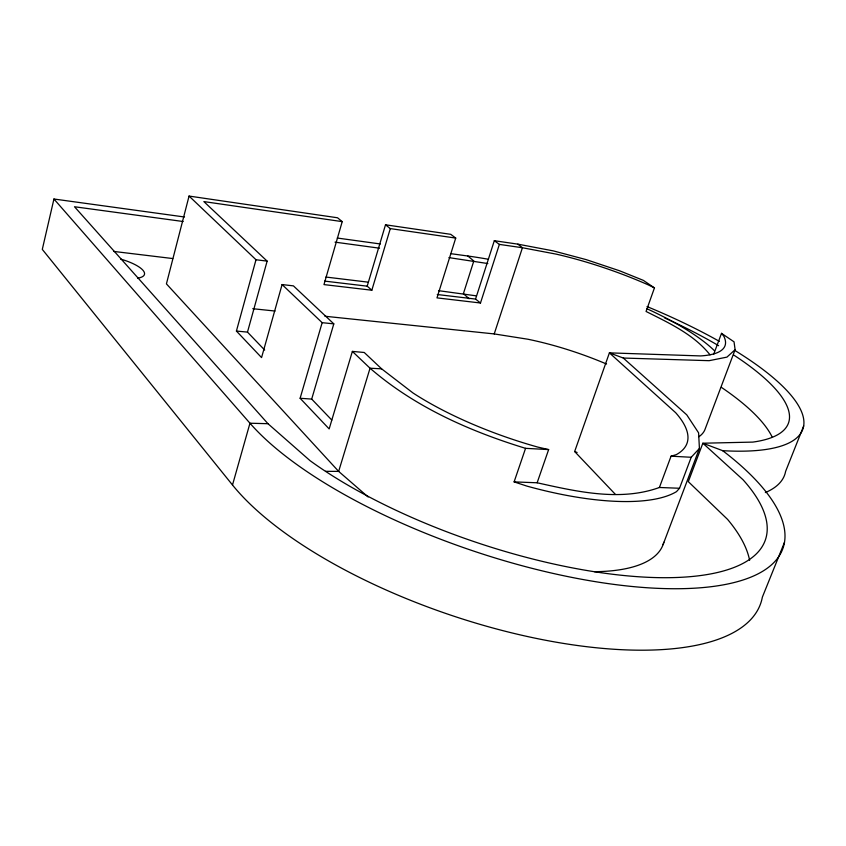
<?xml version="1.0" encoding="UTF-8"?>
<svg xmlns="http://www.w3.org/2000/svg" width="846" height="846" viewBox="0 0 846 846"><rect width="100%" height="100%" fill="white"/><g stroke="black" fill="none" stroke-linecap="round" stroke-linejoin="round"><path stroke-width="1.27" d="M184.523 216.999L53.943 199.011L42.3 249.39L232.502 485.001A289.766 110.445 18.6 0 0 532.874 637.694A289.766 110.445 18.6 0 0 762.352 597.17L784.485 542.328M371.838 290.22L367.185 286.17L385.512 224.793L390.302 228.6L371.838 290.22L323.976 284.594L342.218 221.631L337.554 217.782L189.06 196.071L166.419 283.875L338.654 471.391L368.126 496.972M331.812 420.071L311.698 399.079L333.81 323.859L293.435 285.874L282.088 284.563L261.562 357.594L236.415 331.061L256 259.743L189.06 196.071M264.682 350.054L247.487 332.108L267.135 261.128L203.865 201.591L342.218 221.631M232.502 485.001L249.961 423.222L53.943 199.011M548.642 449.586L525.567 448.338L514.104 481.892L537.136 482.78L548.642 449.586L537.76 447.079A168.28 52.367 18.7 0 1 412.964 392.946L381.62 368.835L364.235 352.486L352.37 351.407L329.157 428.922L300.119 398.276L322.157 322.675L282.088 284.563M385.512 224.793L450.759 234.331L455.719 238.075L436.98 297.877L480.486 302.995L499.373 244.399L494.318 240.698L475.568 299.072L480.486 302.995M324.927 316.245L494.223 333.927L522.426 247.741L517.847 244.145L494.318 240.698M615.328 494.307L574.656 451.531L609.406 352.867L700.573 355.923A135.857 34.136 19 0 0 723.816 336.222L721.511 333.335L713.707 354.21M517.847 244.145L553.284 250.881L586.183 259.627L619.558 270.773L643.341 280.364L654.455 287.894L646.058 311.455C668.911 322.982 693.794 334.36 710.016 354.823M537.136 482.78C576.57 491.515 620.16 501.731 659.404 487.486L671.068 456.184L676.218 454.672A168.28 52.367 18.7 0 0 675.679 412.721L609.406 352.867L623.291 358.038L709.149 360.682L726.947 357.118L735.111 349.684L734.042 341.837L721.511 333.335M514.104 481.892L526.931 486.112A180.568 59.601 18.7 0 0 676.514 491.621L679.528 488.258L691.203 457.274L699.42 448.465L698.595 432.845L686.762 414.857L623.291 358.038M735.111 349.684L705.078 429.208A144.285 43.294 19.1 0 1 698.891 436.726M663.063 544.634L699.42 448.465M803.7 425.908L785.596 471.423A234.226 72.174 19.1 0 1 765.334 492.573M325.499 471.328L338.654 471.391L370.04 368.211L352.37 351.407M749.619 560.348A271.344 101.15 18.6 0 0 727.571 519.381L688.316 481.649L702.857 443.219L743.021 479.735A273.84 94.942 18.6 0 1 648.819 577.342A273.84 94.942 18.6 0 1 310.059 460.668L267.96 423.698L249.961 423.222A293.234 101.848 18.6 0 0 651.695 588.033A293.234 101.848 18.6 0 0 722.685 450.675A236.478 66.242 19.1 0 0 735.322 350.741M659.404 487.486L679.528 488.258M671.068 456.184L691.203 457.274M381.62 368.835L370.04 368.211C414.646 406.873 469.562 431.196 525.567 448.338M300.119 398.276L311.698 399.079M236.415 331.061L247.487 332.108M322.157 322.675L333.81 323.859M252.753 308.705L275.056 311.042M324.621 281.105L367.185 286.17M437.276 294.514L475.568 299.072M113.798 251.431L172.721 258.548M325.922 277.054L367.82 282.12M438.524 290.664L476.118 295.825M256 259.743L267.135 261.128M183.159 221.515L74.501 206.752L267.96 423.698M335.027 242.146L379.537 248.195M448.93 257.618L487.825 263.55M337.3 238.043L380.393 243.976M450.907 253.684L467.891 256.021A236.478 66.242 19.1 0 1 488.121 259.214M390.302 228.6L455.719 238.075M499.373 244.399L522.426 247.741L556.308 254.16A135.857 34.136 19 0 1 647.973 284.753L654.455 287.894M494.223 333.927L527.851 339.225A133.361 40.841 19.1 0 1 606.571 364.044M722.685 450.675L702.857 443.219L752.824 442.098A220.975 61.832 19.1 0 0 733.842 355.109M574.656 451.531L577.109 452.473M467.891 256.021L473.802 261.002L463.397 293.668L469.149 298.765M663.793 542.286A178.072 65.935 18.6 0 1 594.442 571.695M646.979 308.769A145.924 38.927 19.1 0 1 714.288 350.572M120.661 259.077A30.393 9.137 14 0 1 137.665 278.154M647.031 306.569A236.478 66.242 19.1 0 1 719.375 341.361M664.639 317.916A220.975 61.832 19.1 0 1 718.624 345.686M721.384 387.352A219.357 66.104 19.1 0 1 771.964 436.631"/></g></svg>
